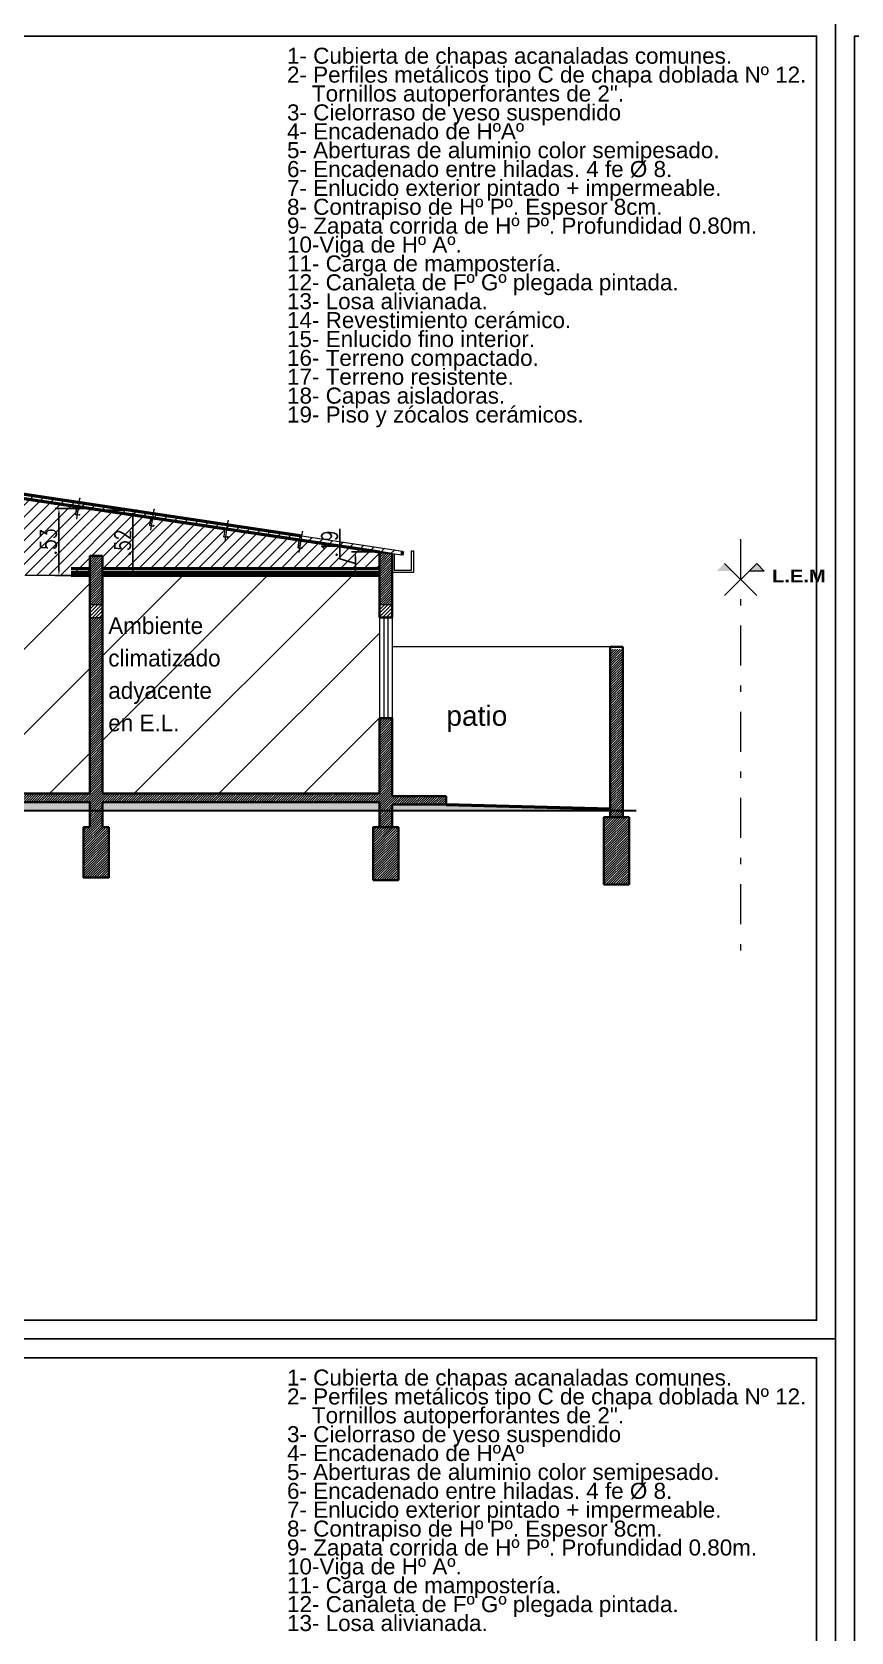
# Model space of a CAD drawing. Header units: millimetres. Extents: x 2761 to 3221, y 1635 to 1962.
# Drawn here: x 3149.27 to 3162.27, y 1671.99 to 1697.41 of the extents above; entities that cross this region are included whole.
import ezdxf

# ---------------------------------------------------------------- set-up
doc = ezdxf.new("R2010")
doc.units = ezdxf.units.MM
doc.linetypes.add('DASHDOT', pattern=[25.4, 12.7, -6.35, 0, -6.35])
doc.layers.get('Defpoints').update_dxf_attribs({"lineweight": 5})
for name, color, linetype, lineweight in [('Aberturas', 239, 'Continuous', 18), ('Cotas', 8, 'Continuous', 15), ('Detalles', 3, 'Continuous', 15), ('Ejes', 3, 'DASHDOT', 13), ('Muros', 6, 'Continuous', 50), ('Rayado', 7, 'Continuous', 15), ('Textos', 3, 'Continuous', 9), ('Vistas', 1, 'Continuous', 20)]:
    doc.layers.add(name, color=color, linetype=linetype, lineweight=lineweight)
doc.layers.add('No View', color=70, linetype='Continuous', plot=False)
doc.styles.add('cotas', font='romans.shx', dxfattribs={"width": 0.8})
doc.styles.get("Standard").update_dxf_attribs({"font": 'arial.ttf'})
doc.linetypes.add('ZIGZAG', pattern='A,0.00254,-5.08,[131,ltypeshp.shx,S=5.08,R=0,X=-5.08,Y=0],-10.16,[131,ltypeshp.shx,S=5.08,R=180,X=5.08,Y=0],-5.08', length=20.32254)
doc.dimstyles.new('Esc 1-50', dxfattribs={"dimtxt": 0.25, "dimasz": 0.09, "dimexe": 0.06, "dimexo": 0, "dimgap": 0.04, "dimtad": 1, "dimlfac": 0.5, "dimzin": 4, "dimdsep": 46, "dimtxsty": 'cotas', "dimcen": 2.5, "dimclrd": 7, "dimclre": 7, "dimclrt": 256, "dimaunit": 1, "dimadec": 0, "dimazin": 0, "dimtfac": 1, "dimtmove": 1, "dimatfit": 3, "dimfxl": 0.06, "dimarcsym": 0})
picture_1 = doc.add_image_def('image1.png', size_in_pixel=(356, 237))

# ---------------------------------------------------------------- blocks, each defined once
blk = doc.blocks.new('Rotulo-PRONEV')
at = {"ltscale": 4}
for p, q in [((14.857, 1.299), (8.644, 1.299)), ((14.857, 0.801), (8.644, 0.801))]:
    blk.add_line(p, q, dxfattribs=at)
for points in [[(20.701, 2.099), (0.299, 2.099), (0.299, 29.398), (20.701, 29.398)], [(0.299, 1.797), (5.789, 1.797), (5.789, 0.294), (0.299, 0.294)], [(14.857, 0.296), (8.644, 0.296), (8.644, 1.8), (14.857, 1.8)], [(20.701, 1.8), (15.156, 1.8), (15.156, 0.296), (20.701, 0.296)]]:
    blk.add_lwpolyline(points, close=True, dxfattribs=at)
at = {"layer": 'No View'}
blk.add_line((9.444, 0.801), (9.444, 0.296), dxfattribs=at)
for points in [[(0, 0), (21, 0), (21, 29.7), (0, 29.7)], [(6.088, 1.793), (8.345, 1.793), (8.345, 0.298), (6.088, 0.298)]]:
    blk.add_lwpolyline(points, close=True, dxfattribs=at)
at = {"lineweight": 0, "line_spacing_factor": 0.999934}
for s, insert, char_height, attachment_point in [('{\\fArial Narrow|b0|i0|c0|p34;PROTOTIPO:}', (8.844, 1.55), 0.1202, 4), ('{\\fArial Narrow|b0|i0|c0|p34;Caso Base}', (9.744, 1.55), 0.1202, 4), ('{\\fArial Narrow|b0|i0|c0|p34;NOMBRE | APELLIDO:}', (15.342, 1.599), 0.1202, 1), ('{\\fArial Narrow|b0|i0|c0|p34;CODIGO PROTOTIPO}:', (8.844, 1.048), 0.1202, 4), ('{\\fArial Narrow|b0|i0|c0|p34;PRT000033767}', (10.344, 1.05), 0.1202, 4), ('{\\fArial Narrow|b0|i0|c0|p34;ALESSANDRO KLEIN VOGT}', (17.929, 1.048), 0.35, 5), ('{\\fArial Narrow|b0|i0|c0|p34;PLANO}:', (8.844, 0.55), 0.1202, 4)]:
    blk.add_mtext(s, dxfattribs=dict(at, insert=insert, char_height=char_height, attachment_point=attachment_point))
at = {"lineweight": 0, "insert": (0.685, 1.503), "char_height": 0.1803, "width": 5.63699, "attachment_point": 1, "line_spacing_factor": 0.999934}
blk.add_mtext('{\\fArial Narrow|b0|i0|c0|p34;\\H1.66667x;PRONEV\\P\\H0.6x;PROGRAMA DE ETIQUETADO DE VIVIENDAS \\P\\H0.66667x;CURSO DE ETIQUETADORES DE VIVIENDA}', dxfattribs=at)
image = blk.add_image(picture_1, insert=(6.088, 0.298), size_in_units=(2.257, 1.502))
image.dxf.flags = 7
blk = doc.blocks.new('*D262')
at = {"layer": 'Cotas', "color": 7, "lineweight": -2, "transparency": 16777216}
for p, q in [((3154.157, 1689.039), (3154.157, 1689.519)), ((3154.785, 1689.153), (3154.342, 1689.153)), ((3154.402, 1688.965), (3154.157, 1689.039)), ((3154.402, 1688.867), (3154.402, 1689.063)), ((3154.785, 1688.777), (3154.342, 1688.777))]:
    blk.add_line(p, q, dxfattribs=at)
at = {"layer": 'Cotas', "color": 7, "transparency": 16777216}
for points in [[(3154.387, 1689.063), (3154.417, 1689.063), (3154.402, 1689.153)], [(3154.387, 1688.867), (3154.417, 1688.867), (3154.402, 1688.777)]]:
    blk.add_solid(points, dxfattribs=at)
at = {"layer": 'Defpoints', "color": 0, "transparency": 16777216}
for p in [(3154.402, 1689.153), (3154.785, 1689.153), (3154.785, 1688.777)]:
    blk.add_point(p, dxfattribs=at)
at = {"layer": 'Cotas', "lineweight": 20, "transparency": 16777216, "insert": (3153.992, 1689.279), "char_height": 0.25, "attachment_point": 5, "rotation": 90, "style": 'cotas'}
blk.add_mtext('.19', dxfattribs=at)
blk = doc.blocks.new('*D275')
at = {"layer": 'Cotas', "color": 7, "lineweight": -2, "transparency": 16777216}
for p, q in [((3150.385, 1689.813), (3150.93, 1689.813)), ((3150.87, 1688.867), (3150.87, 1689.723)), ((3150.385, 1688.777), (3150.93, 1688.777))]:
    blk.add_line(p, q, dxfattribs=at)
at = {"layer": 'Cotas', "color": 7, "transparency": 16777216}
for points in [[(3150.855, 1689.723), (3150.885, 1689.723), (3150.87, 1689.813)], [(3150.855, 1688.867), (3150.885, 1688.867), (3150.87, 1688.777)]]:
    blk.add_solid(points, dxfattribs=at)
at = {"layer": 'Defpoints', "color": 0, "transparency": 16777216}
for p in [(3150.385, 1689.813), (3150.87, 1689.813), (3150.385, 1688.777)]:
    blk.add_point(p, dxfattribs=at)
at = {"layer": 'Cotas', "lineweight": 20, "transparency": 16777216, "insert": (3150.705, 1689.295), "char_height": 0.25, "attachment_point": 5, "rotation": 90, "style": 'cotas'}
blk.add_mtext('.52', dxfattribs=at)
blk = doc.blocks.new('*D276')
at = {"layer": 'Cotas', "color": 7, "lineweight": -2, "transparency": 16777216}
for p, q in [((3150.185, 1689.843), (3149.634, 1689.843)), ((3149.694, 1688.867), (3149.694, 1689.753)), ((3150.185, 1688.777), (3149.634, 1688.777))]:
    blk.add_line(p, q, dxfattribs=at)
at = {"layer": 'Cotas', "color": 7, "transparency": 16777216}
for points in [[(3149.679, 1689.753), (3149.709, 1689.753), (3149.694, 1689.843)], [(3149.679, 1688.867), (3149.709, 1688.867), (3149.694, 1688.777)]]:
    blk.add_solid(points, dxfattribs=at)
at = {"layer": 'Defpoints', "color": 0, "transparency": 16777216}
for p in [(3149.694, 1689.843), (3150.185, 1689.843), (3150.185, 1688.777)]:
    blk.add_point(p, dxfattribs=at)
at = {"layer": 'Cotas', "lineweight": 20, "transparency": 16777216, "insert": (3149.529, 1689.31), "char_height": 0.25, "attachment_point": 5, "rotation": 90, "style": 'cotas'}
blk.add_mtext('.53', dxfattribs=at)
blk = doc.blocks.new('PCF C N10')
at = {"color": 0}
for p, q in [((-0.025, 0.008), (-0.025, 0.092)), ((-0.023, 0.008), (-0.023, 0.092)), ((0.017, 0.1), (-0.017, 0.1)), ((0.017, 0.098), (-0.017, 0.098)), ((0.017, 0.002), (-0.017, 0.002)), ((0.017, 0), (-0.017, 0)), ((0.023, 0.085), (0.023, 0.092)), ((0.023, 0.085), (0.025, 0.085)), ((0.023, 0.008), (0.023, 0.015)), ((0.023, 0.015), (0.025, 0.015)), ((0.025, 0.085), (0.025, 0.092)), ((0.025, 0.008), (0.025, 0.015))]:
    blk.add_line(p, q, dxfattribs=at)
for centre, radius, start, end in [((-0.017, 0.092), 0.008, 90, 180), ((-0.017, 0.008), 0.008, 180, 270), ((-0.017, 0.092), 0.006, 90, 180), ((-0.017, 0.008), 0.006, 180, 270), ((0.017, 0.092), 0.008, 360, 90), ((0.017, 0.092), 0.006, 360, 90), ((0.017, 0.008), 0.008, 270, 360), ((0.017, 0.008), 0.006, 270, 360)]:
    blk.add_arc(centre, radius, start, end, dxfattribs=at)
blk = doc.blocks.new('LEM')
at = {"layer": 'Textos'}
h = blk.add_hatch(color=256, dxfattribs=at)
h.paths.add_polyline_path([(-0.256, 0.256), (-0.376, 0.133), (-0.133, 0.133)])
h.paths.add_polyline_path([(0.256, 0.256), (0.133, 0.133), (0.375, 0.133)])
at = {"layer": 'Textos', "ltscale": 0.16}
for p, q in [((-0.256, 0.256), (0.256, -0.256)), ((-0.256, -0.256), (0.256, 0.256))]:
    blk.add_line(p, q, dxfattribs=at)
at = {"layer": 'Textos'}
for p, q in [((0.256, 0.256), (0.375, 0.133)), ((0.375, 0.133), (0.133, 0.133))]:
    blk.add_line(p, q, dxfattribs=at)
at = {"layer": 'Textos', "insert": (1.352, 0.156), "char_height": 0.2, "width": 2.813, "attachment_point": 3}
blk.add_mtext('{\\fArial Black|b0|i0|c0|p34;L.E.M}', dxfattribs=at)

msp = doc.modelspace()

# ---------------------------------------------------------------- hatches: boundary and pattern name
at = {"layer": 'Detalles', "lineweight": 20}
h = msp.add_hatch(dxfattribs=at)
h.set_pattern_fill('_USER', color=256, scale=0.039999, angle=45, pattern_type=0)
h.set_pattern_definition([(45, (2904.485973, 448.82721), (-0.0282835641, 0.0282835641), [])])
h.paths.add_polyline_path([(3150.185, 1688.311), (3150.185, 1688.111), (3150.385, 1688.111), (3150.385, 1688.311)])
h = msp.add_hatch(dxfattribs=at)
h.set_pattern_fill('_USER', color=256, scale=0.039999, angle=45, pattern_type=0)
h.set_pattern_definition([(45, (2911.752458, 448.82721), (-0.0282835641, 0.0282835641), [])])
h.paths.add_polyline_path([(3154.785, 1688.311), (3154.785, 1688.111), (3154.985, 1688.111), (3154.985, 1688.311)])
at = {"layer": 'Rayado', "lineweight": 20}
h = msp.add_hatch(dxfattribs=at)
h.set_pattern_fill('_USER', color=256, scale=0.026666, angle=45, pattern_type=0)
h.set_pattern_definition([(45, (0, 0), (-0.01885570943, 0.01885570943), [])])
h.paths.add_polyline_path([(3144.585, 1689.087), (3144.385, 1689.087), (3144.385, 1688.311), (3144.585, 1688.311)], flags=17)
h.paths.add_polyline_path([(3140.085, 1684.777), (3139.985, 1684.777), (3139.985, 1685.044), (3139.785, 1685.044), (3139.785, 1684.777), (3139.685, 1684.777), (3139.685, 1683.977), (3140.085, 1683.977)])
h.paths.add_polyline_path([(3139.785, 1685.244), (3138.927, 1685.244), (3138.927, 1685.102), (3139.785, 1685.117)])
h.paths.add_polyline_path([(3139.985, 1686.511), (3139.785, 1686.511), (3139.785, 1685.044), (3139.985, 1685.044), (3139.985, 1685.177), (3144.385, 1685.177), (3144.385, 1685.044), (3144.585, 1685.044), (3144.585, 1685.177), (3145.852, 1685.177), (3145.852, 1685.044), (3146.052, 1685.044), (3146.052, 1685.177), (3147.185, 1685.177), (3147.185, 1685.044), (3147.385, 1685.044), (3147.385, 1688.111), (3147.296, 1688.111), (3147.296, 1688.311), (3147.385, 1688.311), (3147.385, 1690.263), (3147.185, 1690.233), (3147.185, 1685.311), (3146.052, 1685.311), (3146.052, 1688.111), (3145.852, 1688.111), (3145.852, 1685.311), (3144.585, 1685.311), (3144.585, 1688.111), (3144.385, 1688.111), (3144.385, 1685.311), (3139.985, 1685.311)])
h.paths.add_polyline_path([(3139.985, 1689.153), (3139.785, 1689.123), (3139.785, 1688.311), (3139.985, 1688.311)], flags=17)
h.paths.add_polyline_path([(3146.052, 1689.087), (3145.852, 1689.087), (3145.852, 1688.311), (3146.052, 1688.311)], flags=17)
h.paths.add_polyline_path([(3147.585, 1690.233), (3147.385, 1690.263), (3147.385, 1688.311), (3147.496, 1688.311), (3147.496, 1688.111), (3147.385, 1688.111), (3147.385, 1685.044), (3147.585, 1685.044), (3147.585, 1685.177), (3148.719, 1685.177), (3148.719, 1685.044), (3148.919, 1685.044), (3148.919, 1685.177), (3150.185, 1685.177), (3150.185, 1685.044), (3150.385, 1685.044), (3150.385, 1685.177), (3154.785, 1685.177), (3154.785, 1685.044), (3154.985, 1685.044), (3154.985, 1685.137), (3155.843, 1685.137), (3155.843, 1685.271), (3154.985, 1685.271), (3154.985, 1686.511), (3154.785, 1686.511), (3154.785, 1685.311), (3150.385, 1685.311), (3150.385, 1688.111), (3150.185, 1688.111), (3150.185, 1685.311), (3148.919, 1685.311), (3148.919, 1688.111), (3148.719, 1688.111), (3148.719, 1685.311), (3147.585, 1685.311)])
h.paths.add_polyline_path([(3148.919, 1689.087), (3148.719, 1689.087), (3148.719, 1688.311), (3148.919, 1688.311)], flags=17)
h.paths.add_polyline_path([(3154.985, 1689.123), (3154.785, 1689.153), (3154.785, 1688.311), (3154.985, 1688.311)], flags=17)
h.paths.add_polyline_path([(3150.385, 1689.087), (3150.185, 1689.087), (3150.185, 1688.311), (3150.385, 1688.311)])
h = msp.add_hatch(dxfattribs=at)
h.set_pattern_fill('_USER', color=256, scale=0.13333, angle=45, pattern_type=0)
h.set_pattern_definition([(45, (0, 0), (-0.094278547, 0.094278547), [])])
h.paths.add_polyline_path([(3151.195, 1689.759), (3147.609, 1690.297), (3147.609, 1690.143), (3147.585, 1690.157), (3147.585, 1688.884), (3148.719, 1688.884), (3148.719, 1689.087), (3148.919, 1689.087), (3148.919, 1688.777), (3149.169, 1688.777), (3149.888, 1688.777), (3150.185, 1688.777), (3150.185, 1689.087), (3150.385, 1689.087), (3150.385, 1688.884), (3154.785, 1688.884), (3154.785, 1689.153), (3154.985, 1689.123), (3155.14, 1689.1), (3155.15, 1689.166), (3153.416, 1689.426), (3151.195, 1689.759), (3151.185, 1689.691), (3151.2, 1689.688, -0.645751), (3151.217, 1689.678), (3151.215, 1689.669), (3151.213, 1689.669), (3151.214, 1689.678, 0.414214), (3151.207, 1689.687), (3151.185, 1689.691)])
h.paths.add_polyline_path([(3148.832, 1689.911, 0.414214), (3148.844, 1689.92), (3148.845, 1689.93), (3148.843, 1689.93), (3148.841, 1689.921, -0.414214), (3148.832, 1689.914)], flags=16)
h.paths.add_polyline_path([(3148.797, 1690.041, -0.414214), (3148.806, 1690.047), (3148.851, 1690.041), (3148.852, 1690.043), (3148.806, 1690.047, 0.414214), (3148.797, 1690.041), (3148.778, 1689.93)], flags=16)
h.paths.add_polyline_path([(3148.859, 1690.022), (3148.861, 1690.031), (3148.857, 1690.022)], flags=16)
h.paths.add_polyline_path([(3150.01, 1689.735, 0.414214), (3150.022, 1689.744), (3150.023, 1689.753), (3150.021, 1689.753), (3150.019, 1689.744, -0.414214), (3150.01, 1689.737)], flags=16)
h.paths.add_polyline_path([(3149.956, 1689.754), (3149.975, 1689.864, -0.414214), (3149.984, 1689.871), (3150.029, 1689.864), (3150.03, 1689.867), (3149.984, 1689.871, 0.414214), (3149.975, 1689.864)], flags=16)
h.paths.add_polyline_path([(3150.037, 1689.845), (3150.039, 1689.854), (3150.035, 1689.846)], flags=16)
h.paths.add_polyline_path([(3151.201, 1689.576), (3151.199, 1689.577), (3151.197, 1689.567, -0.414214), (3151.188, 1689.561), (3151.188, 1689.558, 0.414214), (3151.2, 1689.567)], flags=16)
h.paths.add_polyline_path([(3152.366, 1689.381, 0.414214), (3152.378, 1689.39), (3152.379, 1689.4), (3152.377, 1689.4), (3152.375, 1689.391, -0.414214), (3152.366, 1689.384)], flags=16)
h.paths.add_polyline_path([(3152.312, 1689.4), (3152.331, 1689.511, -0.414214), (3152.34, 1689.517), (3152.385, 1689.511), (3152.386, 1689.513), (3152.34, 1689.517, 0.414214), (3152.331, 1689.511)], flags=16)
h.paths.add_polyline_path([(3152.393, 1689.492), (3152.395, 1689.501), (3152.39, 1689.492)], flags=16)
h.paths.add_polyline_path([(3153.544, 1689.205, 0.414214), (3153.556, 1689.214), (3153.557, 1689.223), (3153.555, 1689.223), (3153.553, 1689.214, -0.414214), (3153.544, 1689.207)], flags=16)
h.paths.add_polyline_path([(3153.49, 1689.223), (3153.509, 1689.334, -0.414214), (3153.518, 1689.341), (3153.563, 1689.334), (3153.564, 1689.336), (3153.518, 1689.341, 0.414214), (3153.509, 1689.334)], flags=16)
h.paths.add_polyline_path([(3153.571, 1689.315), (3153.573, 1689.324), (3153.568, 1689.316)], flags=16)
h.paths.add_polyline_path([(3147.185, 1690.233), (3147.385, 1690.263), (3147.385, 1690.331), (3147.109, 1690.289), (3147.139, 1690.094), (3147.123, 1690.092, -0.645751), (3147.105, 1690.097), (3147.103, 1690.106), (3147.106, 1690.107), (3147.107, 1690.097, 0.414214), (3147.116, 1690.091), (3147.139, 1690.094), (3147.119, 1690.223), (3147.097, 1690.22, 0.645751), (3147.092, 1690.201), (3147.091, 1690.208), (3147.089, 1690.199), (3147.092, 1690.199), (3147.092, 1690.201, -0.645751), (3147.097, 1690.22), (3147.119, 1690.223), (3147.109, 1690.289), (3144.753, 1689.936), (3144.783, 1689.741), (3144.767, 1689.738, -0.645751), (3144.749, 1689.744), (3144.747, 1689.753), (3144.75, 1689.753), (3144.751, 1689.744, 0.414214), (3144.76, 1689.737), (3144.783, 1689.741), (3144.763, 1689.87), (3144.741, 1689.867, 0.645751), (3144.736, 1689.848), (3144.735, 1689.855), (3144.733, 1689.845), (3144.736, 1689.846), (3144.736, 1689.848, -0.645751), (3144.741, 1689.867), (3144.763, 1689.87), (3144.753, 1689.936), (3141.354, 1689.426), (3139.621, 1689.166), (3139.631, 1689.1), (3139.785, 1689.123), (3139.985, 1689.153), (3139.985, 1688.884), (3144.385, 1688.884), (3144.385, 1689.087), (3144.585, 1689.087), (3144.585, 1688.817), (3145.852, 1688.817), (3145.852, 1689.087), (3146.052, 1689.087), (3146.052, 1688.884), (3147.185, 1688.884)])
h.paths.add_polyline_path([(3144.805, 1689.744), (3144.761, 1689.735), (3144.806, 1689.741, 0.414214), (3144.814, 1689.754), (3144.798, 1689.864), (3144.795, 1689.864), (3144.812, 1689.753, -0.414214)], flags=16)
h.paths.add_polyline_path([(3145.913, 1690.032), (3145.911, 1690.022), (3145.914, 1690.022)], flags=16)
h.paths.add_polyline_path([(3145.973, 1690.041), (3145.99, 1689.93, -0.414214), (3145.983, 1689.921), (3145.938, 1689.914), (3145.939, 1689.911), (3145.984, 1689.918, 0.414214), (3145.992, 1689.93), (3145.976, 1690.041)], flags=16)
h.paths.add_polyline_path([(3143.583, 1689.558), (3143.628, 1689.565, 0.414214), (3143.636, 1689.577), (3143.62, 1689.688), (3143.617, 1689.687), (3143.634, 1689.576, -0.414214), (3143.627, 1689.567), (3143.582, 1689.561)], flags=16)
h.paths.add_polyline_path([(3143.557, 1689.678), (3143.555, 1689.669), (3143.558, 1689.669)], flags=16)
h.paths.add_polyline_path([(3147.117, 1690.088), (3147.162, 1690.095, 0.414214), (3147.17, 1690.107), (3147.154, 1690.218), (3147.151, 1690.217), (3147.168, 1690.107, -0.414214), (3147.161, 1690.097)], flags=16)
h.paths.add_polyline_path([(3142.405, 1689.381), (3142.45, 1689.388, 0.414214), (3142.458, 1689.4), (3142.442, 1689.511), (3142.439, 1689.511), (3142.456, 1689.4, -0.414214), (3142.449, 1689.391), (3142.404, 1689.384)], flags=16)
h.paths.add_polyline_path([(3142.379, 1689.501), (3142.377, 1689.492), (3142.38, 1689.492)], flags=16)
h.paths.add_polyline_path([(3141.227, 1689.205), (3141.272, 1689.211, 0.414214), (3141.281, 1689.223), (3141.264, 1689.334), (3141.261, 1689.334), (3141.278, 1689.223, -0.414214), (3141.271, 1689.214), (3141.226, 1689.207)], flags=16)
h.paths.add_polyline_path([(3141.201, 1689.325), (3141.199, 1689.315), (3141.202, 1689.316)], flags=16)
h.paths.add_polyline_path([(3140.049, 1689.028), (3140.094, 1689.035, 0.414214), (3140.103, 1689.047), (3140.086, 1689.158), (3140.083, 1689.157), (3140.1, 1689.046, -0.414214), (3140.093, 1689.037), (3140.048, 1689.031)], flags=16)
h.paths.add_polyline_path([(3140.023, 1689.148), (3140.021, 1689.138), (3140.024, 1689.139)], flags=16)
h.paths.add_polyline_path([(3147.902, 1689.319), (3147.902, 1689.69), (3148.102, 1689.69), (3148.102, 1689.319)], flags=24)
h.paths.add_polyline_path([(3146.911, 1689.283), (3146.911, 1689.818), (3146.536, 1689.818), (3146.536, 1689.283)], flags=24)
h.paths.add_polyline_path([(3140.886, 1689.091), (3140.886, 1689.616), (3140.511, 1689.616), (3140.511, 1689.091)], flags=24)
h.paths.add_polyline_path([(3143.923, 1689.028), (3143.923, 1689.563), (3143.548, 1689.563), (3143.548, 1689.028)], flags=24)
h.paths.add_polyline_path([(3154.179, 1689.016), (3154.179, 1689.541), (3153.804, 1689.541), (3153.804, 1689.016)], flags=24)
h.paths.add_polyline_path([(3150.892, 1689.028), (3150.892, 1689.563), (3150.517, 1689.563), (3150.517, 1689.028)], flags=24)
h.paths.add_polyline_path([(3149.716, 1689.043), (3149.716, 1689.578), (3149.341, 1689.578), (3149.341, 1689.043)], flags=24)
at = {"layer": 'Rayado'}
h = msp.add_hatch(dxfattribs=at)
h.set_pattern_fill('ANSI31', color=256, scale=0.3)
h.paths.add_polyline_path([(3150.185, 1688.777), (3149.888, 1688.777), (3149.169, 1688.777), (3148.919, 1688.777), (3148.919, 1685.311), (3150.185, 1685.311)])
h.paths.add_polyline_path([(3154.785, 1688.111), (3154.785, 1688.777), (3150.385, 1688.777), (3150.385, 1685.311), (3154.785, 1685.311), (3154.785, 1686.511)])
h.paths.add_polyline_path([(3148.719, 1688.777), (3147.585, 1688.777), (3147.585, 1685.311), (3148.719, 1685.311)])
at = {"layer": 'Rayado', "lineweight": 20}
h = msp.add_hatch(dxfattribs=at)
h.set_pattern_fill('_USER', color=256, scale=0.026666, angle=45, pattern_type=0)
h.set_pattern_definition([(45, (2967.193743, 479.03736), (-0.0188557094, 0.0188557094), [])])
h.paths.add_polyline_path([(3158.65, 1687.604), (3158.451, 1687.604), (3158.451, 1684.937), (3158.65, 1684.937)])
h.paths.add_polyline_path([(3158.75, 1684.937), (3158.35, 1684.937), (3158.35, 1683.87), (3158.75, 1683.87)])
h = msp.add_hatch(dxfattribs=at)
h.set_pattern_fill('AR-HBONE', color=256, scale=0.001333)
h.set_pattern_definition([(45, (2967.19374, 465.70436), (2e-17, 0.191574008), [0.40638984, -0.13546328]), (135, (2967.28953, 465.80015), (2e-17, 0.191574008), [0.40638984, -0.13546328])])
h.paths.add_polyline_path([(3144.385, 1685.177), (3139.985, 1685.177), (3139.985, 1685.044), (3144.385, 1685.044)])
h.paths.add_polyline_path([(3145.852, 1685.177), (3144.585, 1685.177), (3144.585, 1685.044), (3145.852, 1685.044)])
h.paths.add_polyline_path([(3147.185, 1685.177), (3146.052, 1685.177), (3146.052, 1685.044), (3147.185, 1685.044)])
h.paths.add_polyline_path([(3148.719, 1685.177), (3147.585, 1685.177), (3147.585, 1685.044), (3148.719, 1685.044)])
h.paths.add_polyline_path([(3139.785, 1685.117), (3135.704, 1685.044), (3139.785, 1685.044)])
h.paths.add_polyline_path([(3150.185, 1685.177), (3148.919, 1685.177), (3148.919, 1685.044), (3150.185, 1685.044)])
h.paths.add_polyline_path([(3154.785, 1685.177), (3150.385, 1685.177), (3150.385, 1685.044), (3154.785, 1685.044)])
h.paths.add_polyline_path([(3155.843, 1685.141), (3155.843, 1685.137), (3154.985, 1685.137), (3154.985, 1685.044), (3158.451, 1685.044), (3158.451, 1685.071)])
h = msp.add_hatch(dxfattribs=at)
h.set_pattern_fill('_USER', color=256, scale=0.026666, angle=45, pattern_type=0)
h.set_pattern_definition([(45, (2967.193743, 465.70436), (-0.0188557094, 0.0188557094), [])])
h.paths.add_polyline_path([(3154.985, 1685.044), (3154.785, 1685.044), (3154.785, 1684.777), (3154.985, 1684.777)])
h.paths.add_polyline_path([(3155.085, 1684.777), (3154.685, 1684.777), (3154.685, 1683.937), (3155.085, 1683.937)])
h.paths.add_polyline_path([(3150.485, 1684.777), (3150.385, 1684.777), (3150.385, 1685.044), (3150.185, 1685.044), (3150.185, 1684.777), (3150.085, 1684.777), (3150.085, 1683.977), (3150.485, 1683.977)])
h.paths.add_polyline_path([(3149.019, 1684.777), (3148.919, 1684.777), (3148.919, 1685.044), (3148.719, 1685.044), (3148.719, 1684.777), (3148.619, 1684.777), (3148.619, 1683.977), (3149.019, 1683.977)])
h.paths.add_polyline_path([(3147.385, 1685.044), (3147.185, 1685.044), (3147.185, 1684.777), (3147.085, 1684.777), (3147.085, 1683.977), (3147.385, 1683.977)])
h.paths.add_polyline_path([(3147.685, 1684.777), (3147.585, 1684.777), (3147.585, 1685.044), (3147.385, 1685.044), (3147.385, 1683.977), (3147.685, 1683.977)])
h.paths.add_polyline_path([(3146.152, 1684.777), (3146.052, 1684.777), (3146.052, 1685.044), (3145.852, 1685.044), (3145.852, 1684.777), (3145.752, 1684.777), (3145.752, 1683.977), (3146.152, 1683.977)])
h.paths.add_polyline_path([(3144.685, 1684.777), (3144.585, 1684.777), (3144.585, 1685.044), (3144.385, 1685.044), (3144.385, 1684.777), (3144.285, 1684.777), (3144.285, 1683.977), (3144.685, 1683.977)])

# ---------------------------------------------------------------- linework, layer by layer
at = {"lineweight": 20}
msp.add_line((3149.888, 1688.777), (3149.169, 1688.777), dxfattribs=at)
at = {"layer": 'Aberturas'}
for p, q in [((3154.785, 1688.111), (3154.785, 1686.511)), ((3154.852, 1688.111), (3154.852, 1686.511)), ((3154.918, 1688.111), (3154.918, 1686.511)), ((3154.985, 1688.111), (3154.985, 1686.511))]:
    msp.add_line(p, q, dxfattribs=at)
at = {"layer": 'Detalles', "lineweight": 20}
for p, q in [((3149.977, 1689.672), (3150.027, 1690.002)), ((3151.155, 1689.495), (3151.205, 1689.825)), ((3152.333, 1689.319), (3152.383, 1689.648)), ((3153.511, 1689.142), (3153.561, 1689.472))]:
    msp.add_line(p, q, dxfattribs=at)
at = {"layer": 'Detalles', "lineweight": 50}
msp.add_line((3155.843, 1685.141), (3158.451, 1685.071), dxfattribs=at)
at = {"layer": 'Detalles', "lineweight": 20}
msp.add_lwpolyline([(3155.021, 1689.118), (3155.021, 1688.863), (3155.296, 1688.863), (3155.296, 1689.168), (3155.328, 1689.168), (3155.328, 1688.824), (3154.985, 1688.824)], dxfattribs=at)
for points in [[(3150.185, 1688.111), (3150.385, 1688.111), (3150.385, 1688.311), (3150.185, 1688.311)], [(3154.785, 1688.111), (3154.985, 1688.111), (3154.985, 1688.311), (3154.785, 1688.311)]]:
    msp.add_lwpolyline(points, close=True, dxfattribs=at)
for p in [(3150.027, 1690.002), (3151.205, 1689.825), (3152.383, 1689.648), (3153.561, 1689.472)]:
    msp.add_point(p, dxfattribs=at)
at = {"layer": 'Ejes', "ltscale": 0.05}
msp.add_line((3160.521, 1689.353), (3160.521, 1682.792), dxfattribs=at)
at = {"layer": 'Muros', "color": 1}
for p, q in [((3147.385, 1690.331), (3153.551, 1689.406)), ((3147.385, 1690.263), (3149.985, 1689.873)), ((3149.888, 1689.888), (3154.785, 1689.153)), ((3155.15, 1689.166), (3155.14, 1689.1)), ((3150.185, 1688.817), (3149.888, 1688.817)), ((3150.185, 1688.777), (3149.888, 1688.777)), ((3154.785, 1688.817), (3150.385, 1688.817)), ((3154.785, 1688.777), (3150.385, 1688.777))]:
    msp.add_line(p, q, dxfattribs=at)
at = {"layer": 'Muros', "lineweight": 35}
for p, q in [((3150.385, 1689.813), (3150.185, 1689.843)), ((3150.185, 1689.087), (3150.185, 1685.311)), ((3150.185, 1689.087), (3150.385, 1689.087)), ((3150.385, 1689.087), (3150.385, 1685.311)), ((3154.785, 1688.111), (3154.985, 1688.111)), ((3154.785, 1686.511), (3154.985, 1686.511)), ((3150.185, 1685.311), (3148.919, 1685.311)), ((3150.185, 1685.177), (3148.919, 1685.177)), ((3150.185, 1685.177), (3150.185, 1684.777)), ((3150.385, 1685.311), (3154.785, 1685.311)), ((3150.385, 1685.177), (3154.785, 1685.177)), ((3150.385, 1685.177), (3150.385, 1684.777)), ((3154.985, 1685.271), (3155.843, 1685.271))]:
    msp.add_line(p, q, dxfattribs=at)
at = {"layer": 'Muros', "color": 3, "linetype": 'ZIGZAG', "ltscale": 0.003}
for p, q in [((3150.185, 1688.884), (3149.888, 1688.884)), ((3154.785, 1688.884), (3150.385, 1688.884))]:
    msp.add_line(p, q, dxfattribs=at)
at = {"layer": 'Muros', "lineweight": 35}
for points in [[(3154.985, 1688.111), (3154.985, 1689.123), (3154.785, 1689.153), (3154.785, 1688.111)], [(3154.785, 1686.511), (3154.785, 1685.311)], [(3154.985, 1685.271), (3154.985, 1686.511)], [(3154.785, 1685.177), (3154.785, 1684.777)], [(3154.985, 1684.777), (3154.985, 1685.137), (3155.843, 1685.137), (3155.843, 1685.271)], [(3150.185, 1684.777), (3150.085, 1684.777), (3150.085, 1683.977), (3150.485, 1683.977), (3150.485, 1684.777), (3150.385, 1684.777)]]:
    msp.add_lwpolyline(points, dxfattribs=at)
for points in [[(3158.65, 1687.644), (3158.451, 1687.644), (3158.451, 1684.937), (3158.65, 1684.937)], [(3158.35, 1683.87), (3158.75, 1683.87), (3158.75, 1684.937), (3158.35, 1684.937)], [(3154.685, 1683.937), (3155.085, 1683.937), (3155.085, 1684.777), (3154.685, 1684.777)]]:
    msp.add_lwpolyline(points, close=True, dxfattribs=at)
at = {"layer": 'Vistas', "lineweight": 20}
for p, q in [((3153.416, 1689.426), (3155.15, 1689.166)), ((3155.14, 1689.1), (3154.985, 1689.123)), ((3158.451, 1687.644), (3154.985, 1687.644))]:
    msp.add_line(p, q, dxfattribs=at)
at = {"layer": 'Vistas', "color": 2, "lineweight": 30}
msp.add_line((3134.43, 1685.044), (3158.865, 1685.044), dxfattribs=at)

# ---------------------------------------------------------------- block references
at = {"rotation": 270}
for p in [(3132.331, 1697.647), (3132.331, 1676.647)]:
    msp.add_blockref('Rotulo-PRONEV', p, dxfattribs=at)
msp.add_blockref('Rotulo-PRONEV', (3162.031, 1667.947))
at = {"layer": 'Detalles', "lineweight": 20, "xscale": -1.3333, "yscale": 1.3333, "zscale": 1.3333, "rotation": 171.4692343899538}
for p in [(3150.007, 1689.87), (3151.185, 1689.693), (3152.363, 1689.517), (3153.541, 1689.34)]:
    msp.add_blockref('PCF C N10', p, dxfattribs=at)
at = {"layer": 'Ejes'}
msp.add_blockref('LEM', (3160.521, 1688.714), dxfattribs=at)

# ---------------------------------------------------------------- texts
at = {"layer": 'Textos', "lineweight": 20}
for s, p in [('1- Cubierta de chapas acanaladas comunes.', (3153.317, 1696.907)), ('2- Perfiles metálicos tipo C de chapa doblada Nº 12.', (3153.317, 1696.607)), ('    Tornillos autoperforantes de 2".', (3153.317, 1696.307)), ('3- Cielorraso de yeso suspendido', (3153.317, 1696.007)), ('4- Encadenado de HºAº', (3153.317, 1695.707)), ('5- Aberturas de aluminio color semipesado.', (3153.317, 1695.407)), ('6- Encadenado entre hiladas. 4 fe Ø 8.', (3153.317, 1695.107)), ('7- Enlucido exterior pintado + impermeable.', (3153.317, 1694.807)), ('8- Contrapiso de Hº Pº. Espesor 8cm.', (3153.317, 1694.507)), ('9- Zapata corrida de Hº Pº. Profundidad 0.80m.', (3153.317, 1694.207)), ('10-Viga de Hº Aº.', (3153.317, 1693.907)), ('11- Carga de mampostería.', (3153.317, 1693.607)), ('12- Canaleta de Fº Gº plegada pintada.', (3153.317, 1693.307)), ('13- Losa alivianada.', (3153.317, 1693.007)), ('14- Revestimiento cerámico.', (3153.317, 1692.707)), ('15- Enlucido fino interior.', (3153.317, 1692.407)), ('16- Terreno compactado.', (3153.317, 1692.107)), ('17- Terreno resistente.', (3153.317, 1691.807)), ('18- Capas aisladoras.', (3153.317, 1691.507)), ('19- Piso y zócalos cerámicos.', (3153.317, 1691.207)), ('1- Cubierta de chapas acanaladas comunes.', (3153.317, 1675.907)), ('2- Perfiles metálicos tipo C de chapa doblada Nº 12.', (3153.317, 1675.607)), ('    Tornillos autoperforantes de 2".', (3153.317, 1675.307)), ('3- Cielorraso de yeso suspendido', (3153.317, 1675.007)), ('4- Encadenado de HºAº', (3153.317, 1674.707)), ('5- Aberturas de aluminio color semipesado.', (3153.317, 1674.407)), ('6- Encadenado entre hiladas. 4 fe Ø 8.', (3153.317, 1674.107)), ('7- Enlucido exterior pintado + impermeable.', (3153.317, 1673.807)), ('8- Contrapiso de Hº Pº. Espesor 8cm.', (3153.317, 1673.507)), ('9- Zapata corrida de Hº Pº. Profundidad 0.80m.', (3153.317, 1673.207)), ('10-Viga de Hº Aº.', (3153.317, 1672.907)), ('11- Carga de mampostería.', (3153.317, 1672.607)), ('12- Canaleta de Fº Gº plegada pintada.', (3153.317, 1672.307)), ('13- Losa alivianada.', (3153.317, 1672.007))]:
    msp.add_text(s, height=0.255, dxfattribs=at).set_placement(p)
at = {"layer": 'Textos', "color": 7, "lineweight": 20}
msp.add_text('patio', height=0.32, dxfattribs=at).set_placement((3155.847, 1686.389))
at = {"layer": 'Textos', "color": 7, "lineweight": 20, "insert": (3150.478, 1688.113), "char_height": 0.26666, "width": 1.96718, "attachment_point": 1}
msp.add_mtext('\\pxa0.66667,sm1.15833;{\\fAptos|b0|i0|c0|p34;\\C0;Ambiente climatizado adyacente en E.L.}', dxfattribs=at)

# ---------------------------------------------------------------- dimensions: what is measured, and where the dimension line sits
at = {"layer": 'Cotas', "lineweight": 20}
for base, p1, p2, picture, middle in [((3149.694, 1689.843), (3150.185, 1688.777), (3150.185, 1689.843), '*D276', (3149.529, 1689.31)), ((3150.87, 1689.813), (3150.385, 1688.777), (3150.385, 1689.813), '*D275', (3150.705, 1689.295)), ((3154.402, 1689.153), (3154.785, 1688.777), (3154.785, 1689.153), '*D262', (3153.992, 1689.079))]:
    dim = msp.add_linear_dim(base=base, p1=p1, p2=p2, angle=90, dimstyle='Esc 1-50', override={"dimfxl": 0.12}, dxfattribs=at)
    dim.commit()
    dim.dimension.update_dxf_attribs({"geometry": picture, "text_midpoint": middle})

doc.saveas('drawing.dxf')
